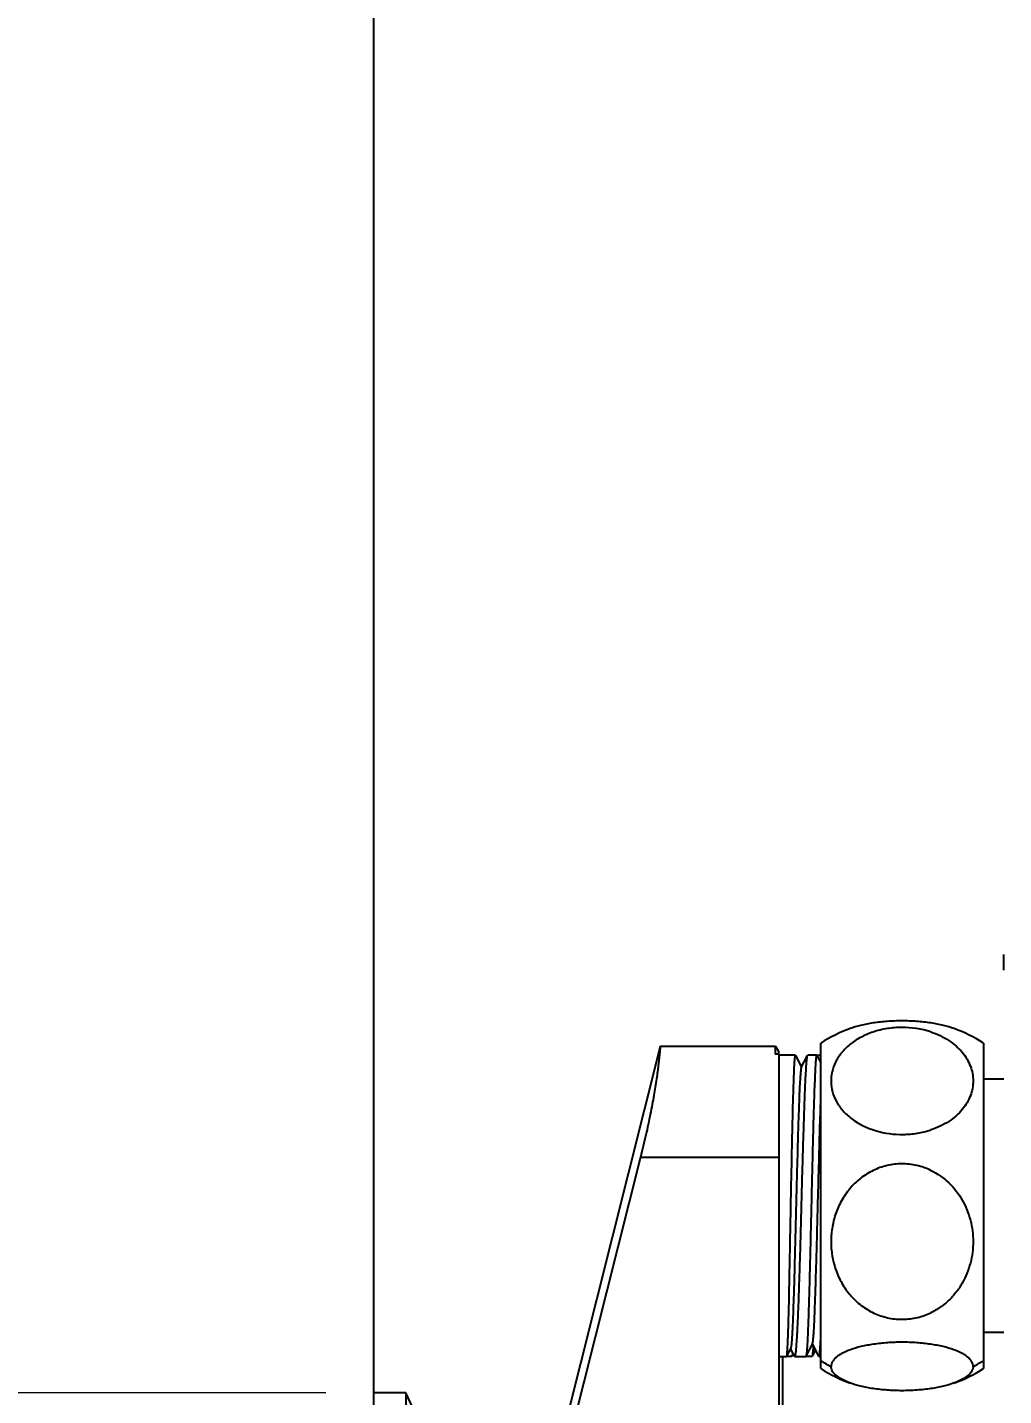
# Model space of a CAD drawing. Header units: millimetres. Extents: x 1091 to 2122, y 843 to 1569.
# Drawn here: x 1217.3 to 1298.4, y 1135.5 to 1249.1 of the extents above; entities that cross this region are included whole.
import ezdxf

# ---------------------------------------------------------------- set-up
doc = ezdxf.new("R2010")
doc.units = ezdxf.units.MM
doc.layers.add('\\M+5B1EA\\M+5D7A2', color=1, linetype='Continuous')
doc.styles.add('Daelim Dimension', font='\x7f\x7f\x7f\x7f.TTF')
doc.dimstyles.new('DEFAULT', dxfattribs={"dimscale": 2, "dimtxt": 2, "dimasz": 2, "dimexe": 0, "dimexo": 2, "dimgap": 1, "dimtad": 1, "dimdec": 1, "dimzin": 9, "dimdsep": 46, "dimtxsty": 'Daelim Dimension', "dimcen": 0.5, "dimclrd": 252, "dimclre": 252, "dimclrt": 3, "dimadec": 1, "dimazin": 0, "dimtfac": 1, "dimtdec": 1, "dimtix": 1, "dimtmove": 0, "dimatfit": 3, "dimfxl": 0, "dimtolj": 1, "dimtzin": 1, "dimlwd": 9, "dimlwe": 9, "dimarcsym": 0})

# ---------------------------------------------------------------- blocks, each defined once
blk = doc.blocks.new('*D1')
at = {"layer": '\\M+5B1EA\\M+5D7A2', "color": 5, "lineweight": 9}
for p, q in [((1250.08, 1342.62), (1495.37, 1342.62)), ((1495.37, 1338.62), (1495.37, 961.42)), ((1489.6, 957.42), (1495.37, 957.42))]:
    blk.add_line(p, q, dxfattribs=at)
at = {"layer": '\\M+5B1EA\\M+5D7A2', "color": 5}
for points in [[(1494.71, 1338.62), (1496.04, 1338.62), (1495.37, 1342.62)], [(1494.71, 961.42), (1496.04, 961.42), (1495.37, 957.42)]]:
    blk.add_solid(points, dxfattribs=at)
at = {"layer": 'Defpoints', "color": 0}
for p in [(1246.08, 1342.62), (1485.6, 957.42), (1495.37, 957.42)]:
    blk.add_point(p, dxfattribs=at)
at = {"layer": '\\M+5B1EA\\M+5D7A2', "color": 7, "insert": (1484.72, 1150.02), "char_height": 16, "attachment_point": 5, "rotation": 90, "style": 'Daelim Dimension'}
blk.add_mtext('\\A1;1700', dxfattribs=at)
blk = doc.blocks.new('*D4')
at = {"layer": '\\M+5B1EA\\M+5D7A2', "color": 5, "lineweight": 9}
for p, q in [((1242.08, 1135.78), (1194.18, 1135.78)), ((1194.18, 1131.78), (1194.18, 1085.27)), ((1242.08, 1081.27), (1194.18, 1081.27))]:
    blk.add_line(p, q, dxfattribs=at)
at = {"layer": '\\M+5B1EA\\M+5D7A2', "color": 5}
for points in [[(1193.51, 1131.78), (1194.84, 1131.78), (1194.18, 1135.78)], [(1193.51, 1085.27), (1194.84, 1085.27), (1194.18, 1081.27)]]:
    blk.add_solid(points, dxfattribs=at)
at = {"layer": 'Defpoints', "color": 0}
for p in [(1246.08, 1135.78), (1194.18, 1081.27), (1246.08, 1081.27)]:
    blk.add_point(p, dxfattribs=at)
at = {"layer": '\\M+5B1EA\\M+5D7A2', "color": 7, "insert": (1179.4, 1108.53), "char_height": 16, "attachment_point": 5, "rotation": 90, "style": 'Daelim Dimension'}
blk.add_mtext('\\A1;{\\H1.25x;\\C0;Ø}65', dxfattribs=at)
blk = doc.blocks.new('*D5')
at = {"layer": '\\M+5B1EA\\M+5D7A2', "color": 5, "lineweight": 9}
for p, q in [((1283.18, 1133.79), (1283.18, 1029.12)), ((1375.11, 1119.43), (1375.11, 1029.12)), ((1287.18, 1029.12), (1371.11, 1029.12))]:
    blk.add_line(p, q, dxfattribs=at)
at = {"layer": '\\M+5B1EA\\M+5D7A2', "color": 5}
for points in [[(1287.18, 1029.79), (1287.18, 1028.45), (1283.18, 1029.12)], [(1371.11, 1029.79), (1371.11, 1028.45), (1375.11, 1029.12)]]:
    blk.add_solid(points, dxfattribs=at)
at = {"layer": 'Defpoints', "color": 0}
for p in [(1283.18, 1137.79), (1375.11, 1123.43), (1375.11, 1029.12)]:
    blk.add_point(p, dxfattribs=at)
at = {"layer": '\\M+5B1EA\\M+5D7A2', "color": 7, "insert": (1329.14, 1039.83), "char_height": 16, "attachment_point": 5, "style": 'Daelim Dimension'}
blk.add_mtext('\\A1;92', dxfattribs=at)

msp = doc.modelspace()

# ---------------------------------------------------------------- linework, layer by layer
at = {"color": 0}
msp.add_line((1246.08, 957.42), (1246.08, 1393.9), dxfattribs=at)
at = {"color": 7, "linetype": 'Continuous'}
for p, q in [((1298.36, 1170.85), (1298.36, 1172.15)), ((1269.85, 1164.51), (1259.46, 1123.28)), ((1269.86, 1164.54), (1279.41, 1164.54)), ((1269.86, 1164.54), (1269.86, 1164.54)), ((1279.42, 1164.54), (1279.41, 1164.54)), ((1279.42, 1164.54), (1279.68, 1164.04)), ((1279.68, 1163.89), (1279.68, 1164.04)), ((1283.18, 1137.79), (1283.18, 1164.79)), ((1296.68, 1164.79), (1296.68, 1137.79)), ((1279.68, 1163.89), (1279.38, 1163.89)), ((1279.68, 1163.89), (1279.68, 1095.28)), ((1281.06, 1163.79), (1279.68, 1163.79)), ((1281.07, 1163.78), (1281.06, 1163.79)), ((1281.07, 1163.78), (1281.57, 1162.81)), ((1281.56, 1162.78), (1282.08, 1163.78)), ((1282.08, 1163.78), (1282.1, 1163.79)), ((1282.84, 1163.79), (1282.1, 1163.79)), ((1282.85, 1163.78), (1282.84, 1163.79)), ((1282.85, 1163.79), (1283.18, 1163.79)), ((1282.85, 1163.78), (1283.18, 1163.16)), ((1298.36, 1161.79), (1296.68, 1161.79)), ((1268.22, 1155.33), (1258.94, 1118.53)), ((1268.22, 1155.33), (1279.68, 1155.33)), ((1298.36, 1140.79), (1296.68, 1140.79)), ((1280.68, 1139.48), (1280.33, 1138.8)), ((1281, 1138.81), (1280.67, 1139.45)), ((1280.9, 1139.01), (1280.79, 1138.8)), ((1282.49, 1139.86), (1281.94, 1138.8)), ((1282.74, 1139.34), (1282.46, 1138.8)), ((1283.02, 1138.81), (1282.48, 1139.83)), ((1279.68, 1138.79), (1280.32, 1138.79)), ((1279.99, 1138.79), (1279.99, 1096.65)), ((1280.33, 1138.8), (1280.32, 1138.79)), ((1280.78, 1138.79), (1280.32, 1138.79)), ((1280.79, 1138.8), (1280.78, 1138.79)), ((1281.02, 1138.79), (1281.93, 1138.79)), ((1281.94, 1138.8), (1281.93, 1138.79)), ((1282.45, 1138.79), (1281.93, 1138.79)), ((1282.46, 1138.8), (1282.45, 1138.79)), ((1283.02, 1138.81), (1283.03, 1138.79)), ((1283.03, 1138.79), (1283.18, 1138.79)), ((1248.74, 1135.78), (1246.08, 1135.78)), ((1246.08, 1081.27), (1246.08, 1135.78)), ((1248.74, 1135.78), (1248.74, 1081.27)), ((1255.83, 1120.59), (1248.74, 1135.78))]:
    msp.add_line(p, q, dxfattribs=at)
for centre, radius, start, end in [((1289.93, 1154.27), 12.5, 110.2097, 122.6841), ((1289.93, 1154.27), 12.5, 57.3159, 69.8118), ((1289.77, 1149.23), 12.65, 238.5738, 242.9978), ((1290.07, 1149.25), 12.67, 297.0063, 301.4224), ((1289.93, 1148.31), 12.5, 237.3159, 249.7903), ((1289.93, 1148.31), 12.5, 290.1882, 302.6841)]:
    msp.add_arc(centre, radius, start, end, dxfattribs=at)
for points, knots in [([(1294.26, 1166), (1293.97, 1166.1), (1293.33, 1166.29), (1292.29, 1166.49), (1291.14, 1166.61), (1289.93, 1166.65), (1288.71, 1166.61), (1287.56, 1166.49), (1286.52, 1166.29), (1285.88, 1166.1), (1285.59, 1166)], [0, 0, 0, 0, 0.104993, 0.22619, 0.359781, 0.500045, 0.640296, 0.773866, 0.89503, 1, 1, 1, 1]), ([(1292.31, 1165.72), (1291.54, 1165.97), (1290.31, 1166.16), (1288.69, 1166.03), (1287.53, 1165.75), (1286.64, 1165.37), (1286.01, 1164.99), (1285.46, 1164.59), (1284.88, 1164.02), (1284.38, 1163.25), (1284.08, 1162.42), (1283.99, 1161.57), (1284.12, 1160.73), (1284.46, 1159.91), (1285, 1159.15), (1286.03, 1158.21), (1287.02, 1157.74), (1287.73, 1157.53)], [0, 0, 0, 0, 0.147263, 0.222151, 0.294889, 0.363828, 0.396589, 0.428121, 0.487537, 0.54278, 0.595018, 0.645754, 0.696651, 0.749349, 0.805308, 0.865607, 1, 1, 1, 1]), ([(1292.31, 1165.72), (1292.83, 1165.55), (1293.8, 1165.1), (1294.78, 1164.26), (1295.33, 1163.49), (1295.61, 1162.89), (1295.79, 1162.28), (1295.84, 1161.66), (1295.79, 1161.03), (1295.61, 1160.42), (1295.33, 1159.82), (1294.93, 1159.26), (1294.42, 1158.74), (1293.58, 1158.11), (1292.83, 1157.76), (1292.31, 1157.59)], [0, 0, 0, 0, 0.144596, 0.274047, 0.333713, 0.390657, 0.445712, 0.499793, 0.553874, 0.608935, 0.66588, 0.725554, 0.788604, 0.855399, 1, 1, 1, 1]), ([(1269.86, 1164.54), (1269.85, 1164.51), (1269.85, 1164.43), (1269.83, 1164.28), (1269.81, 1164.05), (1269.78, 1163.74), (1269.74, 1163.36), (1269.68, 1162.91), (1269.62, 1162.39), (1269.5, 1161.57), (1269.31, 1160.4), (1269.02, 1158.85), (1268.66, 1157.13), (1268.37, 1155.95), (1268.22, 1155.33)], [0, 0, 0, 0, 0.00813, 0.024643, 0.049469, 0.082468, 0.123457, 0.172197, 0.228409, 0.291746, 0.43822, 0.607988, 0.796801, 1, 1, 1, 1]), ([(1279.41, 1164.54), (1279.41, 1164.54), (1279.41, 1164.54), (1279.41, 1164.53), (1279.41, 1164.52), (1279.4, 1164.49), (1279.4, 1164.44), (1279.4, 1164.37), (1279.39, 1164.28), (1279.39, 1164.17), (1279.39, 1164.04), (1279.39, 1163.94), (1279.38, 1163.89)], [0, 0, 0, 0, 0.005164, 0.017403, 0.037301, 0.064952, 0.143596, 0.253381, 0.394228, 0.565849, 0.767892, 1, 1, 1, 1]), ([(1281.06, 1163.79), (1281.05, 1163.79), (1281.04, 1163.77), (1281.03, 1163.74), (1281.02, 1163.67), (1281.01, 1163.59), (1281, 1163.48), (1280.98, 1163.29), (1280.96, 1162.99), (1280.94, 1162.56), (1280.92, 1162.04), (1280.9, 1161.44), (1280.88, 1160.76), (1280.85, 1160.01), (1280.83, 1159.19), (1280.81, 1158.31), (1280.78, 1157.02), (1280.75, 1155.32), (1280.7, 1153.2), (1280.66, 1151.02), (1280.62, 1148.85), (1280.58, 1146.75), (1280.54, 1144.79), (1280.51, 1143.04), (1280.47, 1141.55), (1280.43, 1140.36), (1280.4, 1139.67), (1280.39, 1139.39)], [0, 0, 0, 0, 0.000682, 0.002258, 0.004804, 0.008329, 0.012833, 0.018311, 0.032144, 0.049726, 0.070923, 0.095574, 0.123484, 0.154435, 0.188185, 0.224471, 0.263008, 0.34562, 0.433443, 0.523729, 0.613662, 0.700431, 0.781327, 0.85382, 0.915653, 0.964891, 1, 1, 1, 1]), ([(1281.13, 1139.39), (1281.16, 1139.67), (1281.21, 1140.34), (1281.27, 1141.5), (1281.33, 1142.96), (1281.39, 1144.66), (1281.45, 1146.57), (1281.51, 1148.62), (1281.57, 1150.75), (1281.62, 1152.9), (1281.68, 1155), (1281.74, 1156.99), (1281.8, 1158.8), (1281.84, 1160.18), (1281.88, 1161.16), (1281.91, 1161.79), (1281.94, 1162.33), (1281.97, 1162.79), (1281.99, 1163.17), (1282.02, 1163.43), (1282.04, 1163.59), (1282.05, 1163.67), (1282.06, 1163.73), (1282.07, 1163.77), (1282.08, 1163.78)], [0, 0, 0, 0, 0.034453, 0.082552, 0.142865, 0.213579, 0.292568, 0.377448, 0.465662, 0.554549, 0.64143, 0.723685, 0.798833, 0.864612, 0.893354, 0.91904, 0.94147, 0.960483, 0.97593, 0.987705, 0.992189, 0.995729, 0.998327, 1, 1, 1, 1]), ([(1282.84, 1163.79), (1282.83, 1163.79), (1282.82, 1163.77), (1282.81, 1163.74), (1282.8, 1163.68), (1282.78, 1163.59), (1282.77, 1163.48), (1282.75, 1163.29), (1282.73, 1162.99), (1282.71, 1162.56), (1282.69, 1162.04), (1282.66, 1161.44), (1282.63, 1160.76), (1282.61, 1160.01), (1282.57, 1158.88), (1282.53, 1157.32), (1282.48, 1155.32), (1282.43, 1153.2), (1282.38, 1151.02), (1282.33, 1148.85), (1282.28, 1146.75), (1282.23, 1144.79), (1282.18, 1143.04), (1282.13, 1141.55), (1282.08, 1140.36), (1282.05, 1139.67), (1282.02, 1139.39)], [0, 0, 0, 0, 0.000739, 0.002338, 0.004897, 0.008431, 0.01294, 0.018421, 0.032257, 0.049841, 0.071039, 0.09569, 0.123599, 0.154548, 0.188294, 0.263104, 0.345702, 0.433507, 0.523774, 0.613687, 0.70044, 0.78132, 0.853803, 0.915629, 0.96487, 1, 1, 1, 1]), ([(1281.56, 1162.78), (1281.55, 1162.77), (1281.54, 1162.73), (1281.53, 1162.67), (1281.52, 1162.57), (1281.5, 1162.4), (1281.48, 1162.11), (1281.45, 1161.7), (1281.42, 1161.18), (1281.39, 1160.58), (1281.37, 1159.89), (1281.33, 1158.82), (1281.28, 1157.31), (1281.23, 1155.35), (1281.17, 1153.24), (1281.12, 1151.06), (1281.06, 1148.88), (1281.01, 1146.78), (1280.96, 1144.85), (1280.91, 1143.36), (1280.87, 1142.31), (1280.85, 1141.63), (1280.82, 1141.04), (1280.79, 1140.53), (1280.77, 1140.13), (1280.74, 1139.85), (1280.72, 1139.68), (1280.71, 1139.59), (1280.7, 1139.52), (1280.69, 1139.49), (1280.68, 1139.48)], [0, 0, 0, 0, 0.001825, 0.004757, 0.008812, 0.013984, 0.027616, 0.045524, 0.067566, 0.093571, 0.123297, 0.15646, 0.231758, 0.316735, 0.408317, 0.503119, 0.59772, 0.688676, 0.772784, 0.847016, 0.879552, 0.908675, 0.934146, 0.955739, 0.97325, 0.986499, 0.991497, 0.995409, 0.998237, 1, 1, 1, 1]), ([(1282.49, 1139.86), (1282.5, 1139.87), (1282.5, 1139.89), (1282.52, 1139.96), (1282.54, 1140.08), (1282.56, 1140.27), (1282.58, 1140.53), (1282.6, 1140.84), (1282.62, 1141.21), (1282.65, 1141.64), (1282.67, 1142.31), (1282.71, 1143.26), (1282.75, 1144.54), (1282.79, 1145.96), (1282.84, 1147.5), (1282.88, 1149.12), (1282.93, 1151.35), (1283.01, 1154.06), (1283.08, 1157.09), (1283.14, 1158.99), (1283.18, 1159.85)], [0, 0, 0, 0, 0.001467, 0.00368, 0.010389, 0.020135, 0.032881, 0.048569, 0.067125, 0.088461, 0.112454, 0.167839, 0.232031, 0.303638, 0.381131, 0.462822, 0.546898, 0.71486, 0.870376, 1, 1, 1, 1]), ([(1287.73, 1157.53), (1288.47, 1157.31), (1289.65, 1157.15), (1291.19, 1157.29), (1291.95, 1157.47), (1292.31, 1157.59)], [0, 0, 0, 0, 0.500408, 0.753717, 1, 1, 1, 1]), ([(1292.31, 1154.23), (1291.94, 1154.41), (1291.15, 1154.68), (1289.91, 1154.82), (1288.67, 1154.68), (1287.5, 1154.26), (1286.45, 1153.6), (1285.56, 1152.74), (1284.86, 1151.73), (1284.37, 1150.61), (1284.08, 1149.42), (1283.99, 1148.21), (1284.12, 1146.99), (1284.45, 1145.82), (1284.98, 1144.71), (1285.71, 1143.73), (1286.63, 1142.9), (1287.35, 1142.49), (1287.73, 1142.33)], [0, 0, 0, 0, 0.063092, 0.126314, 0.189539, 0.252617, 0.315459, 0.378018, 0.440311, 0.502389, 0.564322, 0.626188, 0.688059, 0.750016, 0.812132, 0.874476, 0.9371, 1, 1, 1, 1]), ([(1292.31, 1154.23), (1292.86, 1153.97), (1293.87, 1153.26), (1294.81, 1152.05), (1295.33, 1150.97), (1295.71, 1149.82), (1295.9, 1148.32), (1295.71, 1146.82), (1295.33, 1145.68), (1294.94, 1144.86), (1294.43, 1144.11), (1293.82, 1143.43), (1293.11, 1142.85), (1292.58, 1142.54), (1292.31, 1142.41)], [0, 0, 0, 0, 0.125821, 0.25086, 0.313266, 0.375536, 0.499626, 0.623721, 0.685997, 0.748406, 0.811, 0.873788, 0.936794, 1, 1, 1, 1]), ([(1287.73, 1142.33), (1288.09, 1142.17), (1288.85, 1141.93), (1290.03, 1141.83), (1291.21, 1141.98), (1291.96, 1142.24), (1292.31, 1142.41)], [0, 0, 0, 0, 0.249814, 0.500095, 0.750305, 1, 1, 1, 1]), ([(1283.12, 1139.39), (1283.12, 1139.46), (1283.15, 1139.79), (1283.16, 1140.13), (1283.18, 1140.39)], [0, 0, 0, 0, 0.206212, 1, 1, 1, 1]), ([(1280.39, 1139.39), (1280.38, 1139.31), (1280.37, 1139.17), (1280.36, 1139.01), (1280.35, 1138.91), (1280.34, 1138.86), (1280.34, 1138.83), (1280.33, 1138.81), (1280.33, 1138.8)], [0, 0, 0, 0, 0.398684, 0.699083, 0.811877, 0.899516, 0.962086, 1, 1, 1, 1]), ([(1280.83, 1139.09), (1280.83, 1139.07), (1280.82, 1139), (1280.82, 1138.93), (1280.81, 1138.89)], [0, 0, 0, 0, 0.301901, 1, 1, 1, 1]), ([(1281.02, 1138.79), (1281.03, 1138.79), (1281.04, 1138.81), (1281.06, 1138.86), (1281.09, 1138.97), (1281.11, 1139.15), (1281.13, 1139.3), (1281.13, 1139.39)], [0, 0, 0, 0, 0.027986, 0.079363, 0.26805, 0.57529, 1, 1, 1, 1]), ([(1282.02, 1139.39), (1282.02, 1139.31), (1282.01, 1139.18), (1281.99, 1139), (1281.97, 1138.89), (1281.96, 1138.83), (1281.95, 1138.81), (1281.94, 1138.8)], [0, 0, 0, 0, 0.388021, 0.684714, 0.888565, 0.955649, 1, 1, 1, 1]), ([(1282.56, 1139.65), (1282.55, 1139.54), (1282.53, 1139.34), (1282.51, 1139.11), (1282.49, 1138.97), (1282.48, 1138.9), (1282.47, 1138.84), (1282.46, 1138.81), (1282.46, 1138.8)], [0, 0, 0, 0, 0.394496, 0.693529, 0.806713, 0.89546, 0.959749, 1, 1, 1, 1]), ([(1283.03, 1138.79), (1283.04, 1138.79), (1283.05, 1138.81), (1283.06, 1138.84), (1283.07, 1138.88), (1283.08, 1138.98), (1283.1, 1139.15), (1283.11, 1139.3), (1283.12, 1139.39)], [0, 0, 0, 0, 0.024742, 0.074789, 0.154053, 0.263299, 0.572109, 1, 1, 1, 1]), ([(1295.82, 1137.96), (1295.82, 1138.02), (1295.81, 1138.15), (1295.73, 1138.34), (1295.6, 1138.53), (1295.42, 1138.71), (1295.19, 1138.88), (1294.79, 1139.12), (1294.18, 1139.38), (1293.3, 1139.63), (1292.27, 1139.82), (1291.13, 1139.94), (1289.93, 1139.99), (1288.73, 1139.94), (1287.58, 1139.82), (1286.55, 1139.63), (1285.68, 1139.38), (1285.06, 1139.12), (1284.66, 1138.88), (1284.44, 1138.71), (1284.26, 1138.53), (1284.13, 1138.34), (1284.05, 1138.15), (1284.03, 1138.02), (1284.03, 1137.96)], [0, 0, 0, 0, 0.014314, 0.029529, 0.046397, 0.065476, 0.087145, 0.111642, 0.169522, 0.239194, 0.319379, 0.407532, 0.500001, 0.592469, 0.680622, 0.760807, 0.830478, 0.888358, 0.912855, 0.934524, 0.953603, 0.970471, 0.985686, 1, 1, 1, 1]), ([(1280.81, 1138.89), (1280.81, 1138.87), (1280.8, 1138.84), (1280.8, 1138.81), (1280.79, 1138.8)], [0, 0, 0, 0, 0.631205, 1, 1, 1, 1]), ([(1281, 1138.81), (1281, 1138.81), (1281.01, 1138.8), (1281.02, 1138.79), (1281.02, 1138.79)], [0, 0, 0, 0, 0.347358, 1, 1, 1, 1]), ([(1285.59, 1136.59), (1285.36, 1136.67), (1285.03, 1136.82), (1284.65, 1137.05), (1284.43, 1137.22), (1284.25, 1137.4), (1284.12, 1137.58), (1284.05, 1137.77), (1284.03, 1137.9), (1284.03, 1137.96)], [0, 0, 0, 0, 0.34052, 0.484784, 0.61252, 0.725154, 0.824913, 0.915073, 1, 1, 1, 1]), ([(1295.82, 1137.96), (1295.82, 1137.9), (1295.81, 1137.77), (1295.73, 1137.58), (1295.6, 1137.4), (1295.43, 1137.22), (1295.2, 1137.05), (1294.82, 1136.82), (1294.49, 1136.67), (1294.26, 1136.59)], [0, 0, 0, 0, 0.084927, 0.175082, 0.274811, 0.387449, 0.515229, 0.659471, 1, 1, 1, 1]), ([(1294.26, 1136.59), (1293.97, 1136.48), (1293.33, 1136.3), (1292.29, 1136.1), (1291.14, 1135.98), (1289.93, 1135.93), (1288.71, 1135.98), (1287.56, 1136.1), (1286.52, 1136.3), (1285.88, 1136.48), (1285.59, 1136.59)], [0, 0, 0, 0, 0.104993, 0.22619, 0.359781, 0.500045, 0.640296, 0.773866, 0.89503, 1, 1, 1, 1])]:
    msp.add_open_spline(points, degree=3, knots=knots, dxfattribs=at)

# ---------------------------------------------------------------- dimensions: what is measured, and where the dimension line sits
at = {"layer": '\\M+5B1EA\\M+5D7A2', "color": 5}
for base, p1, p2, text, picture, middle in [((1495.37, 957.42), (1246.08, 1342.62), (1485.6, 957.42), '1700', '*D1', (1484.72, 1150.02)), ((1194.18, 1081.27), (1246.08, 1135.78), (1246.08, 1081.27), '{\\H1.25x;\\C0;Ø}65', '*D4', (1179.4, 1108.53))]:
    dim = msp.add_linear_dim(base=base, p1=p1, p2=p2, angle=90, text=text, dimstyle='DEFAULT', override={"dimtxt": 8, "dimdec": 0, "dimclrd": 5, "dimclre": 5, "dimclrt": 7}, dxfattribs=at)
    dim.commit()
    dim.dimension.update_dxf_attribs({"geometry": picture, "text_midpoint": middle})
dim = msp.add_linear_dim(base=(1375.11, 1029.12), p1=(1283.18, 1137.79), p2=(1375.11, 1123.43), dimstyle='DEFAULT', override={"dimtxt": 8, "dimdec": 0, "dimclrd": 5, "dimclre": 5, "dimclrt": 7}, dxfattribs=at)
dim.commit()
dim.dimension.update_dxf_attribs({"geometry": '*D5', "text_midpoint": (1329.14, 1039.83)})

doc.saveas('drawing.dxf')
